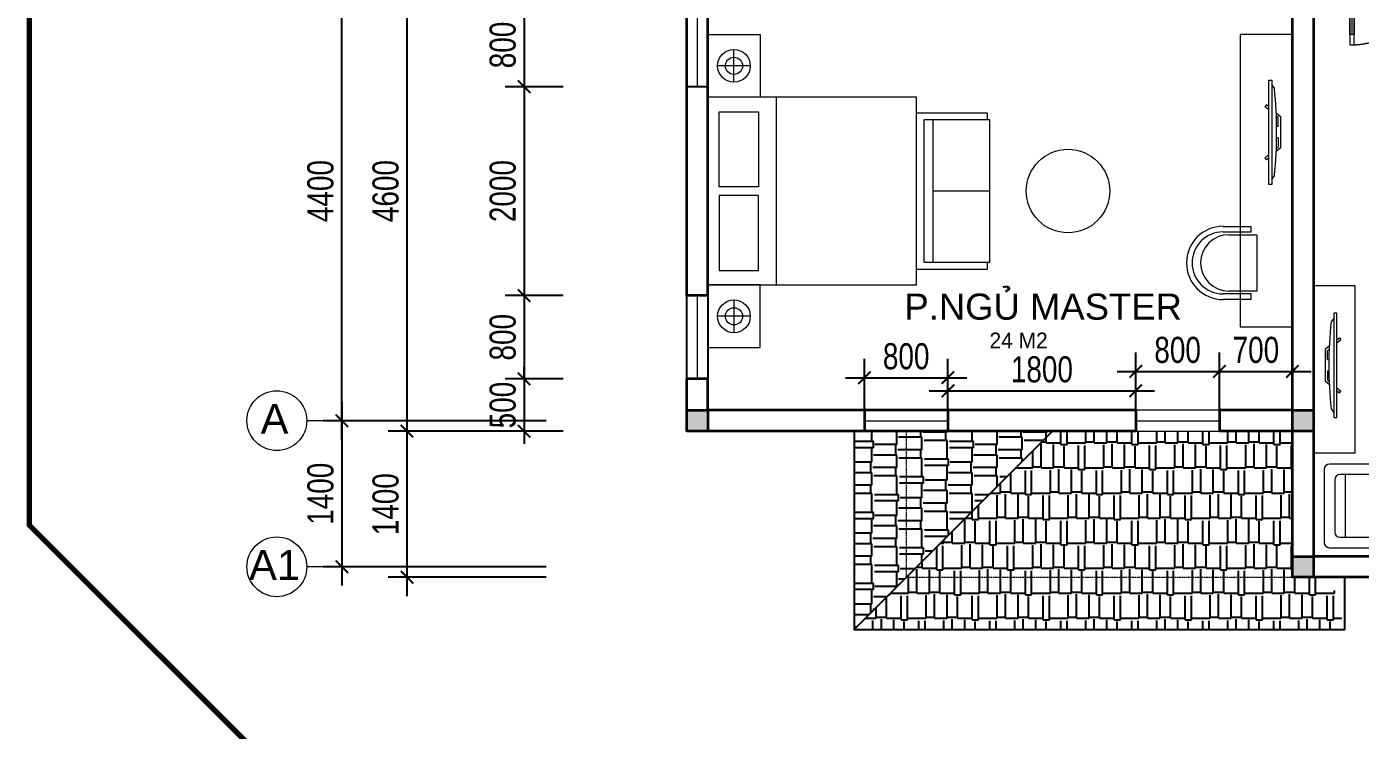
# Model space of a CAD drawing. Header units: millimetres. Extents: x 33748 to 451939, y -263262 to 62681.
# Drawn here: x 204784 to 217559, y -246105 to -239364 of the extents above; entities that cross this region are included whole.
import ezdxf
from ezdxf.enums import TextEntityAlignment as Align

# ---------------------------------------------------------------- set-up
doc = ezdxf.new("R2010")
doc.units = ezdxf.units.MM
doc.header["$PDMODE"] = 98
for name, pattern in [('CENTER', [50.8, 31.75, -6.35, 6.35, -6.35]), ('DASHED', [0.75, 0.5, -0.25]), ('HIDDEN', [0.375, 0.25, -0.125]), ('Xref-VCMT-BT3 - tuong bao$0$HIDDEN', [0.375, 0.25, -0.125])]:
    doc.linetypes.add(name, pattern=pattern)
doc.layers.get('Defpoints').update_dxf_attribs({"color": 202, "lineweight": 13})
for name, color, linetype, lineweight in [('-CENTER', 143, 'CENTER', 13), ('-CONCRETE', 1, 'Continuous', 35), ('-DOOR', 137, 'Continuous', 9), ('-FURNITURE', 46, 'Continuous', 9), ('-HIDE', 3, 'HIDDEN', 13), ('-KH', 143, 'Continuous', 13), ('-RANH GIOI KHU DAT', 12, 'CENTER', 18), ('-TEXT', 7, 'Continuous', 15), ('-WALL', 4, 'Continuous', 35), ('Bighome_khuat', 251, 'DASHED', 5)]:
    doc.layers.add(name, color=color, linetype=linetype, lineweight=lineweight)
for name, color, linetype in [('-HATCH CONCRETE', 54, 'Continuous'), ('12. NET DIM', 9, 'Continuous'), ('13. NET HATCH', 252, 'Continuous'), ('SOLO', 7, 'Continuous'), ('TEXT25', 2, 'Continuous')]:
    doc.layers.add(name, color=color, linetype=linetype)
doc.styles.add('1', font='arial.ttf')
doc.styles.add('AVANH', font='', dxfattribs={"width": 0.8})
doc.styles.get("Standard").update_dxf_attribs({"font": 'arial.ttf'})
doc.styles.add('T1', font='', dxfattribs={"height": 200})
doc.styles.get('AVANH').set_extended_font_data('.VnAvantH')
doc.styles.get('T1').set_extended_font_data('VNgeometric Light')
doc.dimstyles.new('C_100A3', dxfattribs={"dimscale": 100, "dimtxt": 2.5, "dimasz": 1.2, "dimexe": 1.8, "dimexo": 0, "dimgap": 0.75, "dimtad": 1, "dimdec": 0, "dimzin": 0, "dimdsep": 46, "dimtxsty": 'AVANH', "dimblk": 'ARCHTICK', "dimcen": 0, "dimdle": 1.8, "dimclrd": 256, "dimclre": 256, "dimclrt": 7, "dimadec": 0, "dimazin": 0, "dimtfac": 0.0001, "dimtdec": 0, "dimtix": 1, "dimtmove": 2, "dimatfit": 3, "dimldrblk": 'ARCHTICK', "dimfxl": 1.8, "dimtolj": 1, "dimtzin": 0, "dimarcsym": 0})

# ---------------------------------------------------------------- blocks, each defined once
blk = doc.blocks.new('*U53')
at = {"color": 251}
blk.add_line((-70, 100), (-70, 700), dxfattribs=at)
for points in [[(-50, 0), (-50, 800), (-90, 800), (-90, 0)], [(-50, 100), (-90, 100), (-90, 700), (-50, 700)], [(-900, -100), (-840, -100), (-840, -40), (-850, -40), (-850, 0), (-900, 0)], [(0, -100), (-60, -100), (-60, -40), (-50, -40), (-50, 0), (0, 0)]]:
    blk.add_lwpolyline(points, close=True)
at = {"layer": 'Bighome_khuat', "linetype": 'Xref-VCMT-BT3 - tuong bao$0$HIDDEN'}
blk.add_arc((-50, 0), 800, 90, 180, dxfattribs=at)
blk = doc.blocks.new('XR.MB.LM123$0$tvi 1')
blk.add_lwpolyline([(29, 0), (29, -1000), (0, -1000), (0, 0)], close=True)
for points in [[(29, -50), (52, -81)], [(-24, -236), (-39, -252)], [(0, -285), (-39, -252)], [(0, -256), (-24, -236)], [(70, -315), (111, -350), (111, -650), (70, -685)], [(89, -446), (89, -360), (71, -345)], [(89, -446), (73, -446)], [(89, -554), (89, -640), (71, -655)], [(89, -554), (73, -554)], [(0, -715), (-39, -748)], [(-24, -764), (-39, -748)], [(0, -744), (-24, -764)], [(29, -950), (52, -919)]]:
    blk.add_lwpolyline(points)
blk.add_arc((-4025, -500), 4099, 354.1311, 5.8689)
blk = doc.blocks.new('A$C326cba7f')
at = {"layer": '-FURNITURE'}
for p, q in [((0, 23), (0, 700)), ((0, 700), (1500, 700)), ((1500, 700), (1500, 23)), ((1432, 632), (68, 632)), ((68, 632), (68, 23)), ((68, 542), (1432, 542)), ((750, 0), (750, 542)), ((1432, 0), (1432, 632)), ((1432, 23), (1432, 632)), ((68, 23), (0, 23)), ((68, 23), (68, 0)), ((68, 0), (1432, 0)), ((1432, 0), (1432, 23)), ((1500, 23), (1432, 23))]:
    blk.add_line(p, q, dxfattribs=at)
blk = doc.blocks.new('A$C8a974c9c')
for p, q in [((1750, 2643), (1750, 2957)), ((1593, 2800), (1908, 2800)), ((1343, 2500), (1343, 700)), ((1750, 557), (1750, 243)), ((1593, 400), (1908, 400))]:
    blk.add_line(p, q)
for points in [[(2000, 3100), (1500, 3100), (1500, 2500), (2000, 2500)], [(1891, 2360), (1514, 2360), (1514, 1643), (1891, 1643)], [(1891, 840), (1514, 840), (1514, 1558), (1891, 1558)], [(2000, 100), (1500, 100), (1500, 700), (2000, 700)]]:
    blk.add_lwpolyline(points, close=True)
blk.add_lwpolyline([(2000, 2500), (0, 2500), (0, 700), (2000, 700), (2000, 2500)])
for centre, radius in [((1750, 2800), 157), ((1750, 2800), 82.4), ((1750, 400), 157), ((1750, 400), 82.4)]:
    blk.add_circle(centre, radius)
blk = doc.blocks.new('A$C5C575821')
at = {"layer": '-CONCRETE'}
h = blk.add_hatch(color=256, dxfattribs=at)
h.dxf.hatch_style = 1
h.paths.add_polyline_path([(0, 200), (0, 0), (200, 0), (200, 200)])
blk.add_lwpolyline([(0, 0), (200, 0), (200, 200), (0, 200)], close=True, dxfattribs=at)
blk = doc.blocks.new('_ARCHTICK')
at = {"const_width": 0.15}
blk.add_lwpolyline([(-0.5, -0.5), (0.5, 0.5)], dxfattribs=at)
blk = doc.blocks.new('*D1210')
at = {"layer": '12. NET DIM', "lineweight": -2, "transparency": 16777216}
for p, q in [((208427, -238459), (208427, -243419)), ((209759, -238639), (208247, -238639)), ((209759, -243239), (208247, -243239))]:
    blk.add_line(p, q, dxfattribs=at)
at = {"layer": 'Defpoints', "color": 0, "transparency": 16777216}
for p in [(209759, -238639), (208427, -243239), (209759, -243239)]:
    blk.add_point(p, dxfattribs=at)
at = {"layer": '12. NET DIM', "lineweight": -2, "transparency": 16777216, "xscale": 120, "yscale": 120, "zscale": 120}
for p, rotation in [((208427, -238639), 90), ((208427, -243239), 270)]:
    blk.add_blockref('_ARCHTICK', p, dxfattribs=dict(at, rotation=rotation))
at = {"layer": '12. NET DIM', "color": 7, "transparency": 16777216, "insert": (208223, -240939), "char_height": 250, "attachment_point": 5, "rotation": 90, "style": 'AVANH'}
blk.add_mtext('\\A1;4600', dxfattribs=at)
blk = doc.blocks.new('*D1211')
at = {"layer": '12. NET DIM', "lineweight": -2, "transparency": 16777216}
for p, q in [((208427, -243059), (208427, -244819)), ((209759, -243239), (208247, -243239)), ((209759, -244639), (208247, -244639))]:
    blk.add_line(p, q, dxfattribs=at)
at = {"layer": 'Defpoints', "color": 0, "transparency": 16777216}
for p in [(209759, -243239), (208427, -244639), (209759, -244639)]:
    blk.add_point(p, dxfattribs=at)
at = {"layer": '12. NET DIM', "lineweight": -2, "transparency": 16777216, "xscale": 120, "yscale": 120, "zscale": 120}
for p, rotation in [((208427, -243239), 90), ((208427, -244639), 270)]:
    blk.add_blockref('_ARCHTICK', p, dxfattribs=dict(at, rotation=rotation))
at = {"layer": '12. NET DIM', "color": 7, "transparency": 16777216, "insert": (208223, -243939), "char_height": 250, "attachment_point": 5, "rotation": 90, "style": 'AVANH'}
blk.add_mtext('\\A1;1400', dxfattribs=at)
blk = doc.blocks.new('*D1212')
at = {"layer": '12. NET DIM', "lineweight": -2, "transparency": 16777216}
for p, q in [((207804, -243319), (207804, -238559)), ((209759, -238739), (207624, -238739)), ((209759, -243139), (207624, -243139))]:
    blk.add_line(p, q, dxfattribs=at)
at = {"layer": 'Defpoints', "color": 0, "transparency": 16777216}
for p in [(207804, -238739), (209759, -238739), (209759, -243139)]:
    blk.add_point(p, dxfattribs=at)
at = {"layer": '12. NET DIM', "lineweight": -2, "transparency": 16777216, "xscale": 120, "yscale": 120, "zscale": 120}
for p, rotation in [((207804, -238739), 90), ((207804, -243139), 270)]:
    blk.add_blockref('_ARCHTICK', p, dxfattribs=dict(at, rotation=rotation))
at = {"layer": '12. NET DIM', "color": 7, "transparency": 16777216, "insert": (207599, -240939), "char_height": 250, "attachment_point": 5, "rotation": 90, "style": 'AVANH'}
blk.add_mtext('\\A1;4400', dxfattribs=at)
blk = doc.blocks.new('A$C06be1633')
at = {"layer": '-FURNITURE'}
for p, q in [((0, 54), (0, 324)), ((54, 54), (54, 324)), ((81, 0), (81, 270)), ((621, 270), (621, 0)), ((648, 324), (648, 54)), ((701, 324), (701, 54)), ((0, 54), (54, 54)), ((621, 0), (81, 0)), ((648, 54), (701, 54))]:
    blk.add_line(p, q, dxfattribs=at)
for centre, radius in [((351, 324), 351), ((351, 324), 297), ((351, 270), 270)]:
    blk.add_arc(centre, radius, 0, 180, dxfattribs=at)
blk = doc.blocks.new('A$C7d565662')
for p, q in [((751, 801), (50, 801)), ((0, 751), (0, 150)), ((100, 651), (100, 50)), ((651, 701), (150, 701)), ((701, 50), (701, 651)), ((801, 150), (801, 751)), ((701, 601), (100, 601)), ((50, 100), (100, 100)), ((701, 100), (751, 100)), ((150, 0), (651, 0))]:
    blk.add_line(p, q)
for centre, start, end in [((50, 751), 90, 180), ((751, 751), 0, 90), ((150, 651), 90, 180), ((651, 651), 0, 90), ((50, 150), 180, 270), ((751, 150), 270, 0), ((150, 50), 180, 270), ((651, 50), 270, 0)]:
    blk.add_arc(centre, 50.1, start, end)
blk = doc.blocks.new('*D1240')
at = {"layer": '12. NET DIM', "lineweight": -2, "transparency": 16777216}
for p, q in [((207804, -242959), (207804, -244719)), ((209759, -243139), (207624, -243139)), ((209759, -244539), (207624, -244539))]:
    blk.add_line(p, q, dxfattribs=at)
at = {"layer": 'Defpoints', "color": 0, "transparency": 16777216}
for p in [(209759, -243139), (207804, -244539), (209759, -244539)]:
    blk.add_point(p, dxfattribs=at)
at = {"layer": '12. NET DIM', "lineweight": -2, "transparency": 16777216, "xscale": 120, "yscale": 120, "zscale": 120}
for p, rotation in [((207804, -243139), 90), ((207804, -244539), 270)]:
    blk.add_blockref('_ARCHTICK', p, dxfattribs=dict(at, rotation=rotation))
at = {"layer": '12. NET DIM', "color": 7, "transparency": 16777216, "insert": (207599, -243839), "char_height": 250, "attachment_point": 5, "rotation": 90, "style": 'AVANH'}
blk.add_mtext('\\A1;1400', dxfattribs=at)
blk = doc.blocks.new('*D1132')
at = {"layer": '-HATCH CONCRETE', "lineweight": -2, "transparency": 16777216}
for p, q in [((209549, -238959), (209549, -240119)), ((209924, -239139), (209369, -239139)), ((209924, -239939), (209369, -239939))]:
    blk.add_line(p, q, dxfattribs=at)
at = {"layer": 'Defpoints', "color": 0, "transparency": 16777216}
for p in [(209924, -239139), (209549, -239939), (209924, -239939)]:
    blk.add_point(p, dxfattribs=at)
at = {"layer": '-HATCH CONCRETE', "lineweight": -2, "transparency": 16777216, "xscale": 120, "yscale": 120, "zscale": 120}
for p, rotation in [((209549, -239139), 90), ((209549, -239939), 270)]:
    blk.add_blockref('_ARCHTICK', p, dxfattribs=dict(at, rotation=rotation))
at = {"layer": '-HATCH CONCRETE', "color": 7, "transparency": 16777216, "insert": (209345, -239539), "char_height": 250, "attachment_point": 5, "rotation": 90, "style": 'AVANH'}
blk.add_mtext('\\A1;800', dxfattribs=at)
blk = doc.blocks.new('ARCHTICK')
at = {"color": 0, "linetype": 'ByBlock', "const_width": 0.15}
blk.add_lwpolyline([(-0.5, -0.5), (0.5, 0.5)], dxfattribs=at)
blk = doc.blocks.new('*D1133')
at = {"layer": '-HATCH CONCRETE', "lineweight": -2, "transparency": 16777216}
for p, q in [((209549, -239759), (209549, -242119)), ((209924, -239939), (209369, -239939)), ((209924, -241939), (209369, -241939))]:
    blk.add_line(p, q, dxfattribs=at)
at = {"layer": 'Defpoints', "color": 0, "transparency": 16777216}
for p in [(209924, -239939), (209549, -241939), (209924, -241939)]:
    blk.add_point(p, dxfattribs=at)
at = {"layer": '-HATCH CONCRETE', "lineweight": -2, "transparency": 16777216, "xscale": 120, "yscale": 120, "zscale": 120}
for p, rotation in [((209549, -239939), 90), ((209549, -241939), 270)]:
    blk.add_blockref('_ARCHTICK', p, dxfattribs=dict(at, rotation=rotation))
at = {"layer": '-HATCH CONCRETE', "color": 7, "transparency": 16777216, "insert": (209345, -240939), "char_height": 250, "attachment_point": 5, "rotation": 90, "style": 'AVANH'}
blk.add_mtext('\\A1;2000', dxfattribs=at)
blk = doc.blocks.new('*D1134')
at = {"layer": '-HATCH CONCRETE', "lineweight": -2, "transparency": 16777216}
for p, q in [((209549, -241759), (209549, -242919)), ((209924, -241939), (209369, -241939)), ((209924, -242739), (209369, -242739))]:
    blk.add_line(p, q, dxfattribs=at)
at = {"layer": 'Defpoints', "color": 0, "transparency": 16777216}
for p in [(209924, -241939), (209549, -242739), (209924, -242739)]:
    blk.add_point(p, dxfattribs=at)
at = {"layer": '-HATCH CONCRETE', "lineweight": -2, "transparency": 16777216, "xscale": 120, "yscale": 120, "zscale": 120}
for p, rotation in [((209549, -241939), 90), ((209549, -242739), 270)]:
    blk.add_blockref('_ARCHTICK', p, dxfattribs=dict(at, rotation=rotation))
at = {"layer": '-HATCH CONCRETE', "color": 7, "transparency": 16777216, "insert": (209345, -242339), "char_height": 250, "attachment_point": 5, "rotation": 90, "style": 'AVANH'}
blk.add_mtext('\\A1;800', dxfattribs=at)
blk = doc.blocks.new('*D1135')
at = {"layer": '-HATCH CONCRETE', "lineweight": -2, "transparency": 16777216}
for p, q in [((209549, -242739), (209549, -242619)), ((209924, -242739), (209369, -242739)), ((209549, -242739), (209549, -243239)), ((209924, -243239), (209369, -243239)), ((209549, -243239), (209549, -243359))]:
    blk.add_line(p, q, dxfattribs=at)
at = {"layer": 'Defpoints', "color": 0, "transparency": 16777216}
for p in [(209924, -242739), (209549, -243239), (209924, -243239)]:
    blk.add_point(p, dxfattribs=at)
at = {"layer": '-HATCH CONCRETE', "lineweight": -2, "transparency": 16777216, "xscale": 120, "yscale": 120, "zscale": 120}
for p, rotation in [((209549, -242739), 270), ((209549, -243239), 90)]:
    blk.add_blockref('_ARCHTICK', p, dxfattribs=dict(at, rotation=rotation))
at = {"layer": '-HATCH CONCRETE', "color": 7, "transparency": 16777216, "insert": (209345, -242989), "char_height": 250, "attachment_point": 5, "rotation": 90, "style": 'AVANH'}
blk.add_mtext('\\A1;500', dxfattribs=at)
blk = doc.blocks.new('*D1109')
at = {"layer": '-HATCH CONCRETE', "lineweight": -2, "transparency": 16777216}
for p, q in [((216209, -243039), (216209, -242486)), ((216909, -243039), (216909, -242486)), ((216029, -242666), (217089, -242666))]:
    blk.add_line(p, q, dxfattribs=at)
at = {"layer": 'Defpoints', "color": 0, "transparency": 16777216}
for p in [(216909, -242666), (216209, -243039), (216909, -243039)]:
    blk.add_point(p, dxfattribs=at)
at = {"layer": '-HATCH CONCRETE', "lineweight": -2, "transparency": 16777216, "xscale": 120, "yscale": 120, "zscale": 120, "rotation": 180}
blk.add_blockref('_ARCHTICK', (216209, -242666), dxfattribs=at)
at = {"layer": '-HATCH CONCRETE', "lineweight": -2, "transparency": 16777216, "xscale": 120, "yscale": 120, "zscale": 120}
blk.add_blockref('_ARCHTICK', (216909, -242666), dxfattribs=at)
at = {"layer": '-HATCH CONCRETE', "color": 7, "transparency": 16777216, "insert": (216559, -242462), "char_height": 250, "attachment_point": 5, "style": 'AVANH'}
blk.add_mtext('\\A1;700', dxfattribs=at)
blk = doc.blocks.new('*D1110')
at = {"layer": '-HATCH CONCRETE', "lineweight": -2, "transparency": 16777216}
for p, q in [((215409, -243039), (215409, -242486)), ((216209, -243039), (216209, -242486)), ((215229, -242666), (216389, -242666))]:
    blk.add_line(p, q, dxfattribs=at)
at = {"layer": 'Defpoints', "color": 0, "transparency": 16777216}
for p in [(216209, -242666), (215409, -243039), (216209, -243039)]:
    blk.add_point(p, dxfattribs=at)
at = {"layer": '-HATCH CONCRETE', "lineweight": -2, "transparency": 16777216, "xscale": 120, "yscale": 120, "zscale": 120, "rotation": 180}
blk.add_blockref('_ARCHTICK', (215409, -242666), dxfattribs=at)
at = {"layer": '-HATCH CONCRETE', "lineweight": -2, "transparency": 16777216, "xscale": 120, "yscale": 120, "zscale": 120}
blk.add_blockref('_ARCHTICK', (216209, -242666), dxfattribs=at)
at = {"layer": '-HATCH CONCRETE', "color": 7, "transparency": 16777216, "insert": (215809, -242462), "char_height": 250, "attachment_point": 5, "style": 'AVANH'}
blk.add_mtext('\\A1;800', dxfattribs=at)
blk = doc.blocks.new('*D1111')
at = {"layer": '-HATCH CONCRETE', "lineweight": -2, "transparency": 16777216}
for p, q in [((212809, -243039), (212809, -242547)), ((213609, -243039), (213609, -242547)), ((212629, -242727), (213789, -242727))]:
    blk.add_line(p, q, dxfattribs=at)
at = {"layer": 'Defpoints', "color": 0, "transparency": 16777216}
for p in [(213609, -242727), (212809, -243039), (213609, -243039)]:
    blk.add_point(p, dxfattribs=at)
at = {"layer": '-HATCH CONCRETE', "lineweight": -2, "transparency": 16777216, "xscale": 120, "yscale": 120, "zscale": 120, "rotation": 180}
blk.add_blockref('_ARCHTICK', (212809, -242727), dxfattribs=at)
at = {"layer": '-HATCH CONCRETE', "lineweight": -2, "transparency": 16777216, "xscale": 120, "yscale": 120, "zscale": 120}
blk.add_blockref('_ARCHTICK', (213609, -242727), dxfattribs=at)
at = {"layer": '-HATCH CONCRETE', "color": 7, "transparency": 16777216, "insert": (213209, -242523), "char_height": 250, "attachment_point": 5, "style": 'AVANH'}
blk.add_mtext('\\A1;800', dxfattribs=at)
blk = doc.blocks.new('*D1112')
at = {"layer": '-HATCH CONCRETE', "lineweight": -2, "transparency": 16777216}
for p, q in [((213609, -243039), (213609, -242672)), ((215409, -243039), (215409, -242672)), ((213429, -242852), (215589, -242852))]:
    blk.add_line(p, q, dxfattribs=at)
at = {"layer": 'Defpoints', "color": 0, "transparency": 16777216}
for p in [(215409, -242852), (213609, -243039), (215409, -243039)]:
    blk.add_point(p, dxfattribs=at)
at = {"layer": '-HATCH CONCRETE', "lineweight": -2, "transparency": 16777216, "xscale": 120, "yscale": 120, "zscale": 120, "rotation": 180}
blk.add_blockref('_ARCHTICK', (213609, -242852), dxfattribs=at)
at = {"layer": '-HATCH CONCRETE', "lineweight": -2, "transparency": 16777216, "xscale": 120, "yscale": 120, "zscale": 120}
blk.add_blockref('_ARCHTICK', (215409, -242852), dxfattribs=at)
at = {"layer": '-HATCH CONCRETE', "color": 7, "transparency": 16777216, "insert": (214509, -242648), "char_height": 250, "attachment_point": 5, "style": 'AVANH'}
blk.add_mtext('\\A1;1800', dxfattribs=at)

msp = doc.modelspace()

# ---------------------------------------------------------------- hatches: boundary and pattern name
at = {"layer": '13. NET HATCH'}
h = msp.add_hatch(dxfattribs=at)
h.set_pattern_fill('MAIGO-02', color=256, scale=20, angle=90)
h.set_pattern_definition([(90, (0, -116427.86), (-240, 510), [120, -100, 140, -60, 180, -80]), (90, (-10, -116307.86), (-240, 510), [100, -380, 80, -120]), (90, (15, -116067.86), (-240, 510), [60, -620]), (180, (0, -116427.86), (-240, -170), [230, -730]), (180, (0, -116307.86), (-240, -170), [225, -735]), (180, (0, -116207.86), (-240, -170), [210, -750]), (180, (15, -116067.86), (-240, -170), [230, -730]), (180, (15, -116007.86), (-240, -170), [230, -730]), (180, (0, -115827.86), (-240, -170), [220, -740])])
h.paths.add_polyline_path([(212709.4, -243238.6), (212709.4, -245138.6), (214609.4, -243238.6)])
h = msp.add_hatch(dxfattribs=at)
h.set_pattern_fill('MAIGO-02', color=256, scale=20)
h.set_pattern_definition([(0, (-24519.16, -119271.92), (510, 240), [120, -100, 140, -60, 180, -80]), (0, (-24399.16, -119261.92), (510, 240), [100, -380, 80, -120]), (0, (-24159.16, -119286.92), (510, 240), [60, -620]), (90, (-24519.16, -119271.92), (-170, 240), [230, -730]), (90, (-24399.16, -119271.92), (-170, 240), [225, -735]), (90, (-24299.16, -119271.92), (-170, 240), [210, -750]), (90, (-24159.16, -119286.92), (-170, 240), [230, -730]), (90, (-24099.16, -119286.92), (-170, 240), [230, -730]), (90, (-23919.16, -119271.92), (-170, 240), [220, -740])])
h.paths.add_polyline_path([(217277.8, -244638.6), (216909.4, -244638.6), (216909.4, -243238.6), (214609.4, -243238.6), (212709.4, -245138.6), (217409.4, -245138.6)])

# ---------------------------------------------------------------- linework, layer by layer
at = {"layer": '-CENTER', "ltscale": 0.1}
for p, q in [((209747.4, -243138.6), (207460.2, -243138.6)), ((209747.4, -244538.6), (207460.2, -244538.6))]:
    msp.add_line(p, q, dxfattribs=at)
at = {"layer": '-DOOR'}
for points in [[(211209.1, -239938.6), (211209.1, -239138.6)], [(211209.1, -242738.6), (211209.1, -241938.6)], [(212809.1, -243138.6), (213609.1, -243138.6)], [(215409.4, -243138.6), (216209.4, -243138.6)]]:
    msp.add_lwpolyline(points, dxfattribs=at)
for points in [[(211109.1, -241938.6), (211309.1, -241938.6), (211309.1, -242738.6), (211109.1, -242738.6)], [(213609.1, -243038.6), (212809.1, -243038.6), (212809.1, -243238.6), (213609.1, -243238.6)], [(216209.4, -243038.6), (215409.4, -243038.6), (215409.4, -243238.6), (216209.4, -243238.6)]]:
    msp.add_lwpolyline(points, close=True, dxfattribs=at)
at = {"layer": '-FURNITURE'}
msp.add_lwpolyline([(216909.4, -239438.6), (216409.4, -239438.6), (216409.4, -242238.6), (216909.4, -242238.6)], dxfattribs=at)
msp.add_lwpolyline([(217509.4, -241846.3), (217109.4, -241846.3), (217109.4, -243446.3), (217509.4, -243446.3)], close=True, dxfattribs=at)
msp.add_circle((214759.1, -240938.6), 400, dxfattribs=at)
at = {"layer": '-HATCH CONCRETE'}
for points in [[(211109.1, -239138.6), (211309.1, -239138.6), (211309.1, -239938.6), (211109.1, -239938.6)], [(211109.1, -241938.6), (211309.1, -241938.6), (211309.1, -242738.6), (211109.1, -242738.6)]]:
    msp.add_lwpolyline(points, close=True, dxfattribs=at)
at = {"layer": '-HIDE', "ltscale": 10}
for p, q in [((213209.4, -243238.6), (213209.4, -244638.6)), ((213209.4, -244638.6), (216909.4, -244638.6))]:
    msp.add_line(p, q, dxfattribs=at)
at = {"layer": '-KH'}
for centre in [(207180.4, -243138.6), (207180.4, -244538.6)]:
    msp.add_circle(centre, 286.3, dxfattribs=at)
at = {"layer": '-RANH GIOI KHU DAT', "linetype": 'HIDDEN', "ltscale": 10, "const_width": 50}
msp.add_lwpolyline([(223809.1, -229138.2), (204809.1, -229138.2), (204809.1, -244138.2), (209809.1, -249138.2), (223809.1, -249138.2)], close=True, dxfattribs=at)
at = {"layer": '-WALL'}
for p, q in [((211109.1, -241938.6), (211109.1, -238638.6)), ((216909.4, -244638.6), (216909.4, -238638.6)), ((211309.1, -241938.6), (211309.1, -238838.6)), ((217109.4, -238838.6), (217109.4, -244438.6)), ((211109.1, -243238.6), (211109.1, -242738.6)), ((211309.1, -243038.6), (211309.1, -242738.6)), ((215409.4, -243038.6), (211309.1, -243038.6)), ((212809.1, -243038.6), (212809.1, -243238.6)), ((213609.1, -243038.6), (213609.1, -243238.6)), ((215409.4, -243038.6), (215409.4, -243238.6)), ((216909.4, -243038.6), (216209.4, -243038.6)), ((216209.4, -243038.6), (216209.4, -243238.6)), ((215409.4, -243238.6), (211109.1, -243238.6)), ((216909.4, -243238.6), (216209.4, -243238.6)), ((218559.4, -244438.6), (217109.4, -244438.6)), ((218559.4, -244638.6), (216909.4, -244638.6))]:
    msp.add_line(p, q, dxfattribs=at)
for points in [[(211309.1, -241938.6), (211109.1, -241938.6)], [(211309.1, -242738.6), (211109.1, -242738.6)]]:
    msp.add_lwpolyline(points, dxfattribs=at)
at = {"layer": 'SOLO'}
for p, q in [((212709.4, -243238.6), (212709.4, -245138.6)), ((216909.4, -244138.6), (216909.4, -243238.6)), ((217409.4, -245138.6), (217409.4, -244638.6)), ((212709.4, -245138.6), (217409.4, -245138.6))]:
    msp.add_line(p, q, dxfattribs=at)
msp.add_lwpolyline([(212709.4, -245138.6), (214609.4, -243238.6)], dxfattribs=at)

# ---------------------------------------------------------------- block references
at = {"layer": '-DOOR', "rotation": 180}
msp.add_blockref('*U53', (217409.1, -238738.6), dxfattribs=at)
at = {"layer": '-FURNITURE'}
for name, p, rotation in [('A$C8a974c9c', (213309.1, -239338.6), 180), ('A$C06be1633', (216569.2, -241977.9), 90.00000000000001), ('A$C7d565662', (218014.8, -244355.5), 90)]:
    msp.add_blockref(name, p, dxfattribs=dict(at, rotation=rotation))
at = {"layer": '-FURNITURE', "extrusion": (0, 0, -1), "xscale": -1, "rotation": 0.003689722408406482}
msp.add_blockref('XR.MB.LM123$0$tvi 1', (-216683.9, -239874.9), dxfattribs=at)
at = {"layer": '-FURNITURE', "extrusion": (0, 0, -1), "rotation": 359.9963102775916}
msp.add_blockref('XR.MB.LM123$0$tvi 1', (-217334.9, -242107.4), dxfattribs=at)
at = {"layer": '-WALL', "rotation": 90.00000000000001}
msp.add_blockref('A$C326cba7f', (214009.1, -241688.6), dxfattribs=at)
at = {"layer": '-WALL', "xscale": -1}
for p in [(211309.1, -243238.6), (217109.4, -243238.6), (217109.4, -244638.6), (217109.4, -244638.6)]:
    msp.add_blockref('A$C5C575821', p, dxfattribs=at)

# ---------------------------------------------------------------- texts
at = {"layer": '-TEXT', "color": 2}
msp.add_text('P.NGỦ MASTER', height=250, dxfattribs=at).set_placement((213192.2, -242171))
at = {"layer": '-TEXT', "color": 2, "style": '1'}
for s, height, p in [('A', 286.3, (207158.6, -243120.5)), ('A1', 286.31, (207158.6, -244520.5))]:
    msp.add_text(s, height=height, dxfattribs=at).set_placement(p, align=Align.MIDDLE_CENTER)
at = {"layer": 'TEXT25', "style": 'T1'}
msp.add_text('24 M2', height=150, rotation=360, dxfattribs=at).set_placement((214007.3, -242444.7))

# ---------------------------------------------------------------- dimensions: what is measured, and where the dimension line sits
at = {"layer": '-HATCH CONCRETE'}
for base, p1, p2, picture, middle in [((209549.3, -239938.6), (209923.9, -239138.6), (209923.9, -239938.6), '*D1132', (209345, -239538.6)), ((209549.3, -241938.6), (209923.9, -239938.6), (209923.9, -241938.6), '*D1133', (209345, -240938.6)), ((209549.3, -242738.6), (209923.9, -241938.6), (209923.9, -242738.6), '*D1134', (209345, -242338.6)), ((209549.3, -243238.6), (209923.9, -242738.6), (209923.9, -243238.6), '*D1135', (209345, -242988.6))]:
    dim = msp.add_linear_dim(base=base, p1=p1, p2=p2, angle=90, dimstyle='C_100A3', override={"dimldrblk": 'ARCHTICK'}, dxfattribs=at)
    dim.commit()
    dim.dimension.update_dxf_attribs({"geometry": picture, "text_midpoint": middle})
for base, p1, p2, picture, middle in [((216209.4, -242666.3), (215409.4, -243038.6), (216209.4, -243038.6), '*D1110', (215809.4, -242462)), ((216909.4, -242666.3), (216209.4, -243038.6), (216909.4, -243038.6), '*D1109', (216559.4, -242462)), ((213609.1, -242727.3), (212809.1, -243038.6), (213609.1, -243038.6), '*D1111', (213209.1, -242523)), ((215409.4, -242852.4), (213609.1, -243038.6), (215409.4, -243038.6), '*D1112', (214509.2, -242648.1))]:
    dim = msp.add_linear_dim(base=base, p1=p1, p2=p2, dimstyle='C_100A3', override={"dimldrblk": 'ARCHTICK'}, dxfattribs=at)
    dim.commit()
    dim.dimension.update_dxf_attribs({"geometry": picture, "text_midpoint": middle})
at = {"layer": '12. NET DIM'}
for base, p1, p2, picture, middle in [((208427.1, -243238.6), (209759.3, -238638.6), (209759.3, -243238.6), '*D1210', (208222.8, -240938.6)), ((207803.6, -238738.6), (209759.3, -243138.6), (209759.3, -238738.6), '*D1212', (207599.3, -240938.6)), ((207803.6, -244538.6), (209759.3, -243138.6), (209759.3, -244538.6), '*D1240', (207599.3, -243838.6)), ((208427.1, -244638.6), (209759.3, -243238.6), (209759.3, -244638.6), '*D1211', (208222.8, -243938.6))]:
    dim = msp.add_linear_dim(base=base, p1=p1, p2=p2, angle=90, dimstyle='C_100A3', dxfattribs=at)
    dim.commit()
    dim.dimension.update_dxf_attribs({"geometry": picture, "text_midpoint": middle})

doc.saveas('drawing.dxf')
